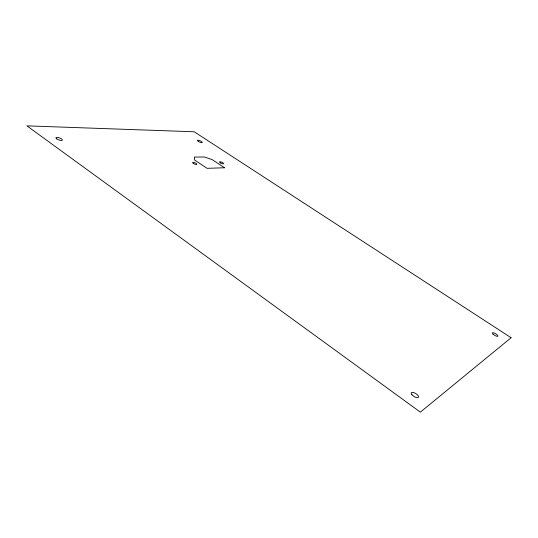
<?xml version="1.0" encoding="UTF-8"?>
<svg xmlns="http://www.w3.org/2000/svg" width="538" height="538" viewBox="0 0 538 538"><rect width="100%" height="100%" fill="white"/><g stroke="black" fill="none" stroke-linecap="round" stroke-linejoin="round"><path stroke-width="0.81" d="M511.1 337.736L420.36 412.142L26.9 125.858L194.218 131.776L511.1 337.736M224.528 167.762L207.069 168.327L194.44 159.887L194.413 157.089L204.279 156.982L212.174 159.598L224.528 167.762M56.732 138.871A3.43 1.069 20.3 0 0 62.213 140.277A3.43 1.069 20.3 0 0 58.467 137.587A3.43 1.069 20.3 0 0 56.732 138.871M411.933 394.744A4.237 1.708 32.2 0 0 418.288 397.468A4.237 1.708 32.2 0 0 414.401 392.848A4.237 1.708 32.2 0 0 411.933 394.744M493.164 334.206A3.174 0.935 31.2 0 0 497.811 336.263A3.174 0.935 31.2 0 0 494.536 333.15A3.174 0.935 31.2 0 0 493.164 334.206M198.34 141.4A2.629 0.693 23.7 0 0 202.248 142.503A2.629 0.693 23.7 0 0 198.973 140.364A2.629 0.693 23.7 0 0 198.34 141.4M220.298 162.806A2.206 0.612 24.2 0 0 223.526 163.68A2.206 0.612 24.2 0 0 220.728 161.844A2.206 0.612 24.2 0 0 220.298 162.806M193.384 163.417A2.286 0.666 23.6 0 0 196.8 164.319A2.286 0.666 23.6 0 0 193.956 162.415A2.286 0.666 23.6 0 0 193.384 163.417"/></g></svg>
